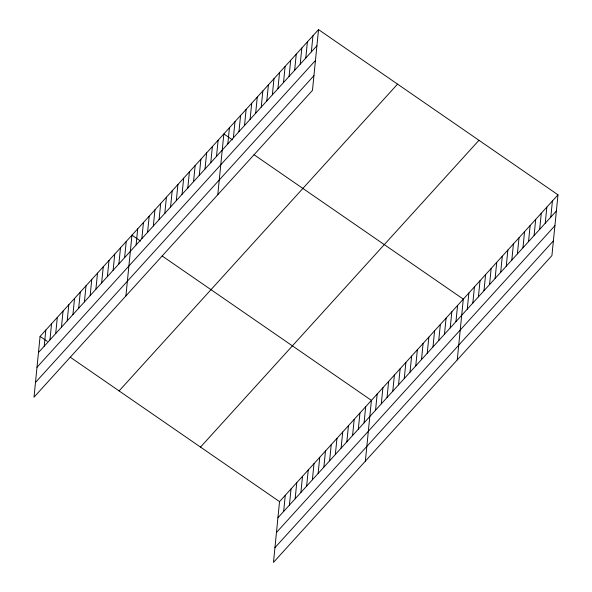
<?xml version="1.0" encoding="UTF-8"?>
<svg xmlns="http://www.w3.org/2000/svg" width="592" height="592" viewBox="0 0 592 592"><rect width="100%" height="100%" fill="white"/><g stroke="black" fill="none" stroke-linecap="round" stroke-linejoin="round"><path stroke-width="0.89" d="M318.533 29.6L40.078 336.389L34.01 397.173L312.465 90.384L318.533 29.6L557.99 194.827L551.922 255.611L273.467 562.4L279.535 501.616L557.99 194.827M44.215 346.209L45.821 330.062M49.957 339.882L51.563 323.735M55.7 333.555L57.313 317.408M61.442 327.228L63.055 311.081M67.185 320.901L68.798 304.754M72.927 314.574L74.54 298.427M78.669 308.247L80.283 292.1M84.412 301.92L86.025 285.773M90.154 295.593L91.767 279.439M95.897 289.266L97.51 273.112M101.639 282.939L103.252 266.785M107.389 276.612L108.995 260.458M113.131 270.285L114.737 254.131M118.874 263.951L120.487 247.804M124.616 257.624L126.229 241.477M125.904 295.933L131.972 235.15L140.593 241.099M136.101 244.97L137.714 228.823M141.843 238.643L143.456 222.496M147.586 232.316L149.199 216.169M153.328 225.989L154.941 209.842M159.07 219.662L160.684 203.515M164.813 213.335L166.426 197.188M170.563 207.008L172.168 190.853M176.305 200.681L177.911 184.526M182.047 194.354L183.661 178.199M187.79 188.027L189.403 171.872M193.532 181.692L195.145 165.545M199.275 175.365L200.888 159.218M205.017 169.038L206.63 152.891M210.759 162.711L212.373 146.564M216.502 156.384L218.115 140.237M217.789 194.694L223.857 133.91L232.478 139.86M227.816 143.923L229.43 127.776M233.381 137.788L234.994 121.634M238.953 131.653L240.567 115.499M244.526 125.511L246.131 109.365M250.09 119.377L251.704 103.23M255.663 113.242L257.276 97.095M261.227 107.108L262.841 90.961M266.8 100.973L268.413 84.819M272.364 94.838L273.978 78.684M277.937 88.696L279.55 72.55M283.509 82.562L285.115 66.415M289.074 76.427L290.687 60.28M294.646 70.293L296.259 54.146M300.211 64.158L301.824 48.004M305.783 58.023L307.396 41.869M311.348 51.889L312.961 35.735M283.664 511.436L285.277 495.289M289.407 505.109L291.02 488.962M295.149 498.782L296.762 482.635M300.899 492.455L302.505 476.308M306.641 486.128L308.247 469.974M312.384 479.801L313.997 463.647M318.126 473.474L319.739 457.32M323.868 467.147L325.482 450.993M329.611 460.82L331.224 444.666M335.353 454.486L336.966 438.339M341.096 448.159L342.709 432.012M346.838 441.832L348.451 425.685M352.58 435.505L354.194 419.358M358.323 429.178L359.936 413.031M364.073 422.851L365.678 406.704M365.36 461.161L371.421 400.377L162.141 255.966M375.557 410.197L377.171 394.05M381.3 403.87L382.913 387.723M387.042 397.543L388.655 381.389M392.785 391.216L394.398 375.062M398.527 384.889L400.14 368.735M404.269 378.562L405.883 362.408M410.012 372.235L411.625 356.081M415.754 365.9L417.367 349.754M421.497 359.573L423.11 343.427M427.246 353.246L428.852 337.1M432.989 346.919L434.595 330.773M438.731 340.592L440.344 324.446M444.474 334.265L446.087 318.119M450.216 327.938L451.829 311.792M455.958 321.611L457.572 305.465M457.246 359.921L463.314 299.13L254.027 154.727M467.273 309.15L468.879 292.996M472.838 303.015L474.451 286.861M478.41 296.873L480.023 280.726M483.975 290.739L485.588 274.592M489.547 284.604L491.16 268.457M495.112 278.469L496.725 262.323M500.684 272.335L502.297 256.181M506.256 266.2L507.862 250.046M511.821 260.058L513.434 243.911M517.393 253.924L519.006 237.777M522.958 247.789L524.571 231.642M528.53 241.654L530.143 225.508M534.095 235.52L535.708 219.366M539.667 229.385L541.28 213.231M545.239 223.243L546.845 207.096M550.804 217.109L552.417 200.962M38.465 352.543L316.92 45.747M37 367.269L315.447 60.48M35.483 382.447L313.938 75.658M119.103 390.912L397.55 84.123M200.518 447.093L478.965 140.304M277.922 517.763L556.376 210.974M276.457 532.497L554.904 225.707M274.94 547.674L553.387 240.877M40.078 336.389L47.264 341.347M70.248 357.205L279.535 501.616"/></g></svg>
